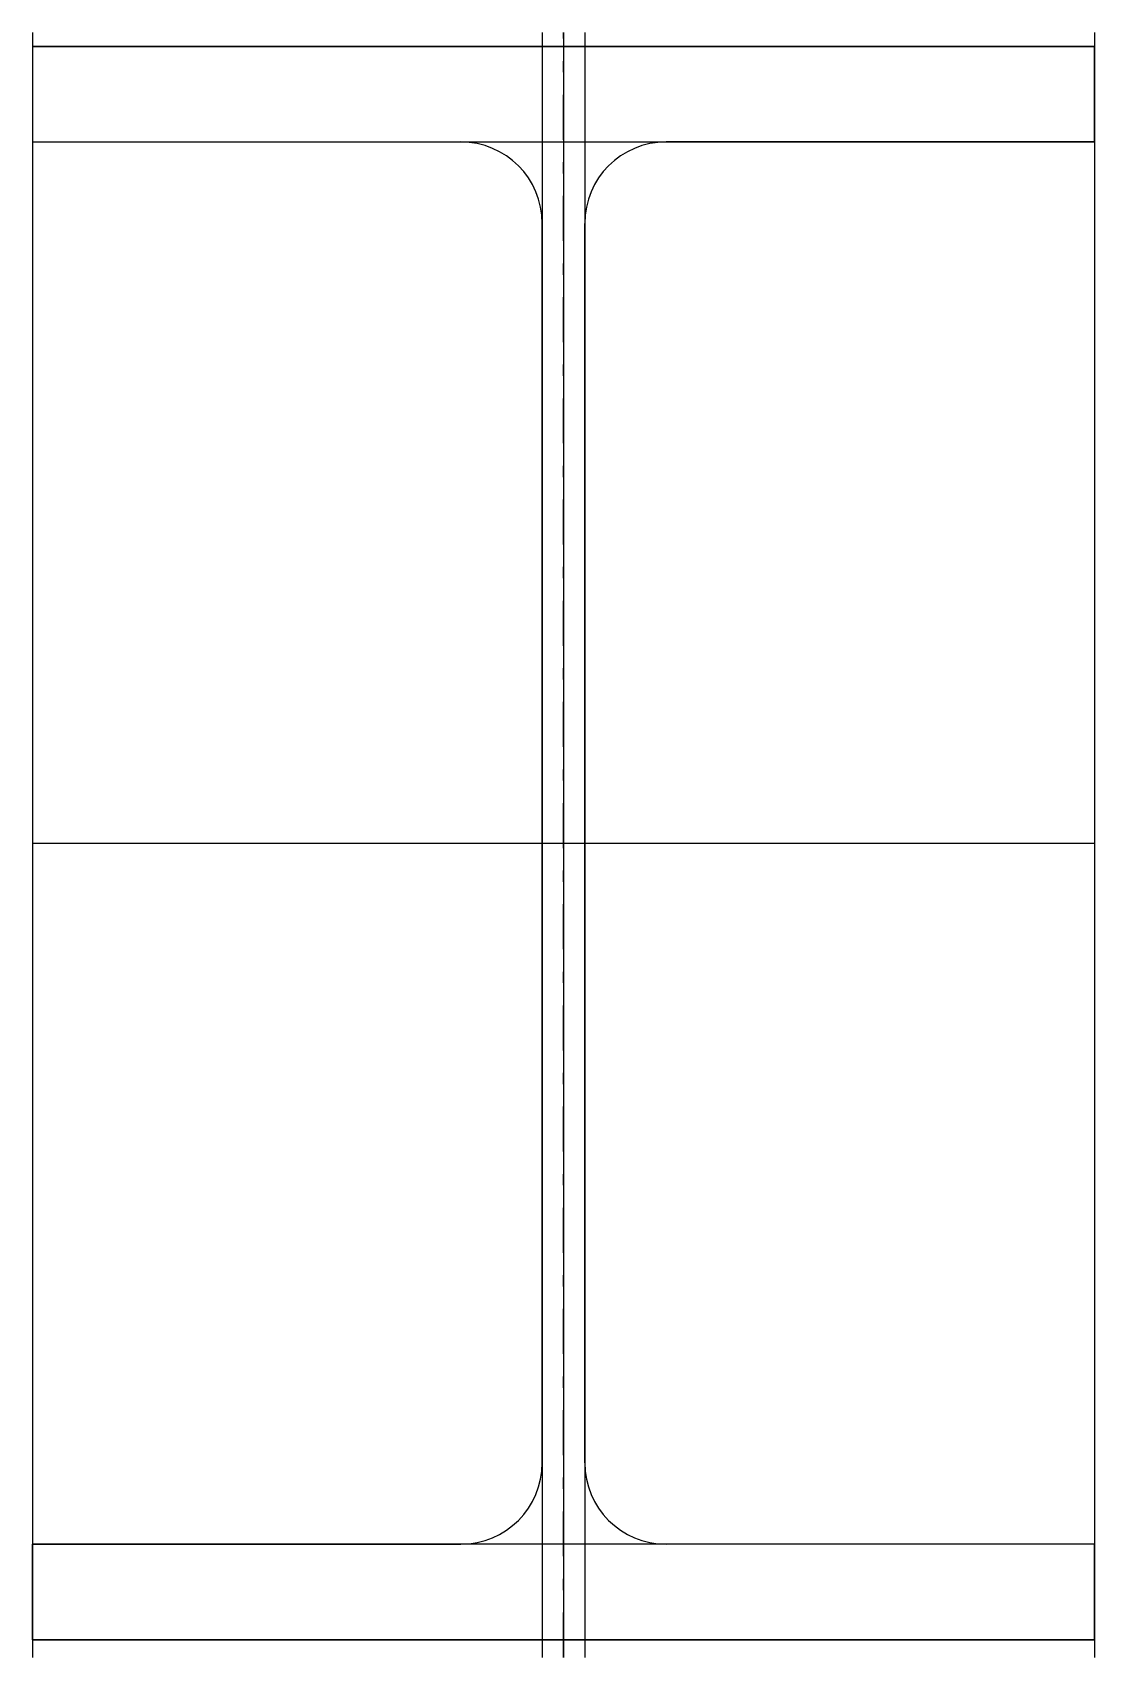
# Model space of a CAD drawing. Extents: x -150 to 150, y -230 to 229.
import ezdxf

# ---------------------------------------------------------------- set-up
doc = ezdxf.new("R2010")
doc.units = 0
doc.linetypes.add('CENTER', pattern=[28.575, 12.7, -6.35, 3.175, -6.35])
doc.layers.get('0').update_dxf_attribs({"linetype": 'CONTINUOUS'})

msp = doc.modelspace()

# ---------------------------------------------------------------- linework, layer by layer
at = {"linetype": 'CONTINUOUS'}
for p, q in [((-150, 228.92), (-150, -230)), ((-150, 225), (150, 225)), ((150, 225), (-150, 225)), ((-150, 225), (-150, 198)), ((150, 225), (-150, 225)), ((-150, 225), (-150, 198)), ((-6, 228.92), (-6, -230)), ((0, 228.92), (0, -230)), ((6, 228.92), (6, -230)), ((150, 228.92), (150, -230)), ((150, 198), (150, 225)), ((150, 225), (150, 198)), ((-150, 198), (150, 198)), ((-150, 198), (-29, 198)), ((-150, 198), (-29, 198)), ((29, 198), (150, 198)), ((150, 198), (29, 198)), ((-6, 175), (-6, -175)), ((-6, -175), (-6, 175)), ((6, -175), (6, 175)), ((6, -175), (6, 175)), ((-150, 0), (150, 0)), ((150, -198), (-150, -198)), ((-29, -198), (-150, -198)), ((-150, -198), (-150, -225)), ((-150, -225), (-150, -198)), ((-150, -198), (-29, -198)), ((150, -198), (29, -198)), ((150, -198), (29, -198)), ((150, -225), (150, -198)), ((150, -225), (150, -198)), ((150, -225), (-150, -225)), ((-150, -225), (150, -225)), ((150, -225), (-150, -225))]:
    msp.add_line(p, q, dxfattribs=at)
at = {"linetype": 'CENTER'}
for p, q in [((0, -230), (0, 228.92)), ((-150, 0), (150, 0))]:
    msp.add_line(p, q, dxfattribs=at)
at = {"linetype": 'CONTINUOUS'}
for centre, start, end in [((-29, 175), 0, 90), ((-29, 175), 0, 90), ((29, 175), 90, 180), ((29, 175), 90, 180), ((-29, -175), 270, 0), ((-29, -175), 270, 0), ((29, -175), 180, 270), ((29, -175), 180, 270)]:
    msp.add_arc(centre, 23, start, end, dxfattribs=at)

doc.saveas('drawing.dxf')
